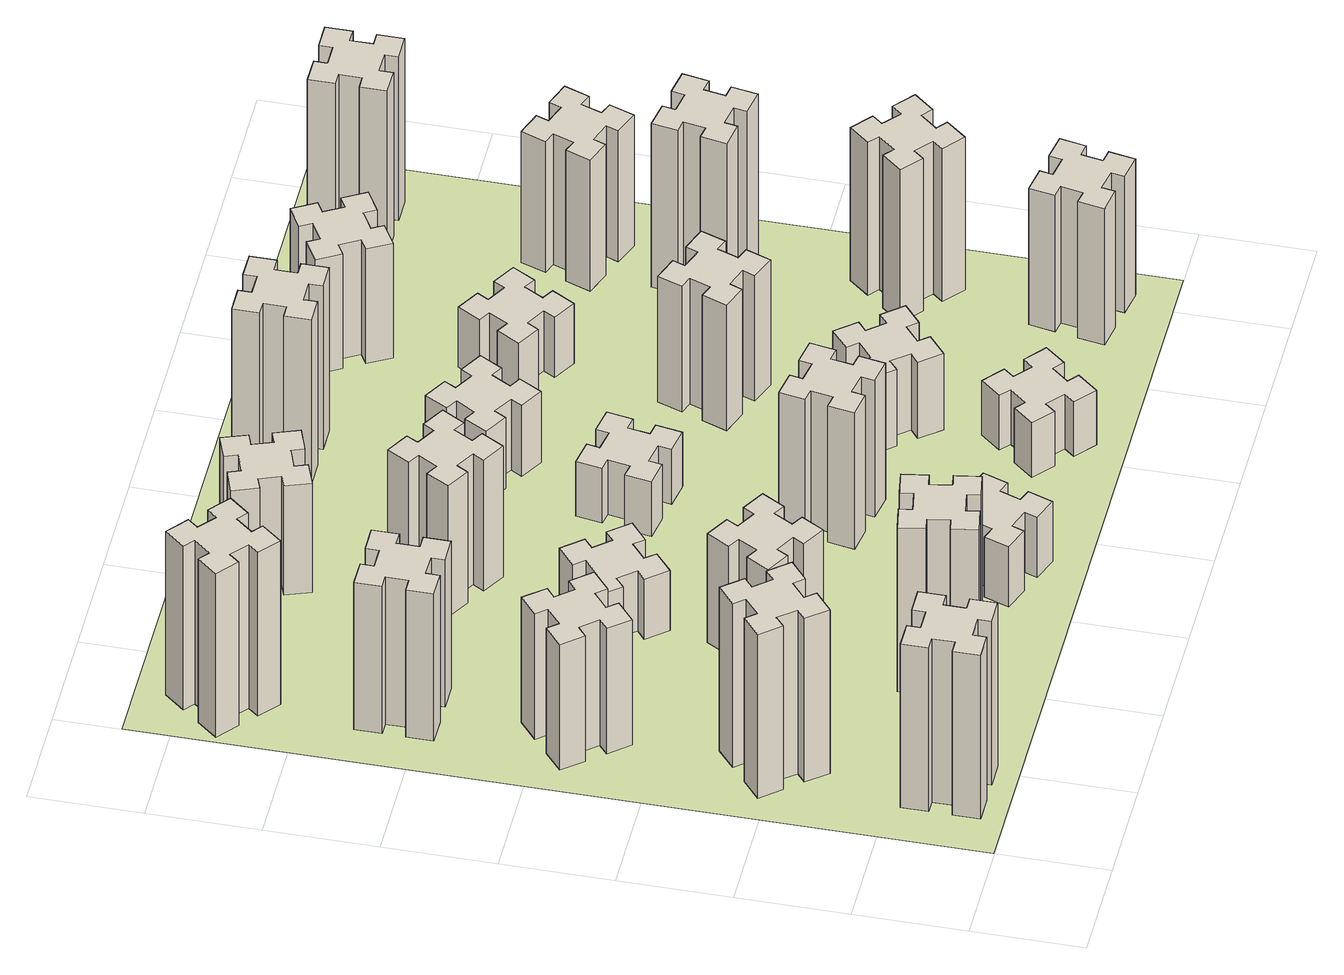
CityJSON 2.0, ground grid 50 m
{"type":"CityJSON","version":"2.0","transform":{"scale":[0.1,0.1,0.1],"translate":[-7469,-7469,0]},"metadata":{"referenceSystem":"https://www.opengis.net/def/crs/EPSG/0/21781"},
"CityObjects":{
"building1":{"type":"Building","attributes":{"class":"1000","function":"1000","usage":"1000","yearOfConstruction":2016,"roofType":"1000","measuredHeight":90,"storeysAboveGround":30,"storeysBelowGround":0},"geometry":[{"type":"Solid","lod":"1","boundaries":[[[[0,1,2,3,4,5,6,7,8,9,10,11,12,13,14,15,16,17,18,19]],[[17,16,20,21]],[[16,15,22,20]],[[15,14,23,22]],[[14,13,24,23]],[[13,12,25,24]],[[12,11,26,25]],[[11,10,27,26]],[[10,9,28,27]],[[9,8,29,28]],[[8,7,30,29]],[[7,6,31,30]],[[6,5,32,31]],[[5,4,33,32]],[[4,3,34,33]],[[3,2,35,34]],[[2,1,36,35]],[[1,0,37,36]],[[0,19,38,37]],[[19,18,39,38]],[[18,17,21,39]],[[24,25,26,27,28,29,30,31,32,33,34,35,36,37,38,39,21,20,22,23]]]]}]},
"building2":{"type":"Building","attributes":{"class":"1000","function":"1000","usage":"1000","yearOfConstruction":2016,"roofType":"1000","measuredHeight":90,"storeysAboveGround":30,"storeysBelowGround":0},"geometry":[{"type":"Solid","lod":"1","boundaries":[[[[40,41,42,43,44,45,46,47,48,49,50,51,52,53,54,55,56,57,58,59]],[[57,56,60,61]],[[56,55,62,60]],[[55,54,63,62]],[[54,53,64,63]],[[53,52,65,64]],[[52,51,66,65]],[[51,50,67,66]],[[50,49,68,67]],[[49,48,69,68]],[[48,47,70,69]],[[47,46,71,70]],[[46,45,72,71]],[[45,44,73,72]],[[44,43,74,73]],[[43,42,75,74]],[[42,41,76,75]],[[41,40,77,76]],[[40,59,78,77]],[[59,58,79,78]],[[58,57,61,79]],[[64,65,66,67,68,69,70,71,72,73,74,75,76,77,78,79,61,60,62,63]]]]}]},
"building3":{"type":"Building","attributes":{"class":"1000","function":"1000","usage":"1000","yearOfConstruction":2016,"roofType":"1000","measuredHeight":69,"storeysAboveGround":30,"storeysBelowGround":0},"geometry":[{"type":"Solid","lod":"1","boundaries":[[[[80,81,82,83,84,85,86,87,88,89,90,91,92,93,94,95,96,97,98,99]],[[97,96,100,101]],[[96,95,102,100]],[[95,94,103,102]],[[94,93,104,103]],[[93,92,105,104]],[[92,91,106,105]],[[91,90,107,106]],[[90,89,108,107]],[[89,88,109,108]],[[88,87,110,109]],[[87,86,111,110]],[[86,85,112,111]],[[85,84,113,112]],[[84,83,114,113]],[[83,82,115,114]],[[82,81,116,115]],[[81,80,117,116]],[[80,99,118,117]],[[99,98,119,118]],[[98,97,101,119]],[[104,105,106,107,108,109,110,111,112,113,114,115,116,117,118,119,101,100,102,103]]]]}]},
"building4":{"type":"Building","attributes":{"class":"1000","function":"1000","usage":"1000","yearOfConstruction":2016,"roofType":"1000","measuredHeight":81,"storeysAboveGround":30,"storeysBelowGround":0},"geometry":[{"type":"Solid","lod":"1","boundaries":[[[[120,121,122,123,124,125,126,127,128,129,130,131,132,133,134,135,136,137,138,139]],[[137,136,140,141]],[[136,135,142,140]],[[135,134,143,142]],[[134,133,144,143]],[[133,132,145,144]],[[132,131,146,145]],[[131,130,147,146]],[[130,129,148,147]],[[129,128,149,148]],[[128,127,150,149]],[[127,126,151,150]],[[126,125,152,151]],[[125,124,153,152]],[[124,123,154,153]],[[123,122,155,154]],[[122,121,156,155]],[[121,120,157,156]],[[120,139,158,157]],[[139,138,159,158]],[[138,137,141,159]],[[144,145,146,147,148,149,150,151,152,153,154,155,156,157,158,159,141,140,142,143]]]]}]},
"building5":{"type":"Building","attributes":{"class":"1000","function":"1000","usage":"1000","yearOfConstruction":2016,"roofType":"1000","measuredHeight":90,"storeysAboveGround":30,"storeysBelowGround":0},"geometry":[{"type":"Solid","lod":"1","boundaries":[[[[160,161,162,163,164,165,166,167,168,169,170,171,172,173,174,175,176,177,178,179]],[[177,176,180,181]],[[176,175,182,180]],[[175,174,183,182]],[[174,173,184,183]],[[173,172,185,184]],[[172,171,186,185]],[[171,170,187,186]],[[170,169,188,187]],[[169,168,189,188]],[[168,167,190,189]],[[167,166,191,190]],[[166,165,192,191]],[[165,164,193,192]],[[164,163,194,193]],[[163,162,195,194]],[[162,161,196,195]],[[161,160,197,196]],[[160,179,198,197]],[[179,178,199,198]],[[178,177,181,199]],[[184,185,186,187,188,189,190,191,192,193,194,195,196,197,198,199,181,180,182,183]]]]}]},
"building6":{"type":"Building","attributes":{"class":"1000","function":"1000","usage":"1000","yearOfConstruction":2016,"roofType":"1000","measuredHeight":90,"storeysAboveGround":30,"storeysBelowGround":0},"geometry":[{"type":"Solid","lod":"1","boundaries":[[[[200,201,202,203,204,205,206,207,208,209,210,211,212,213,214,215,216,217,218,219]],[[217,216,220,221]],[[216,215,222,220]],[[215,214,223,222]],[[214,213,224,223]],[[213,212,225,224]],[[212,211,226,225]],[[211,210,227,226]],[[210,209,228,227]],[[209,208,229,228]],[[208,207,230,229]],[[207,206,231,230]],[[206,205,232,231]],[[205,204,233,232]],[[204,203,234,233]],[[203,202,235,234]],[[202,201,236,235]],[[201,200,237,236]],[[200,219,238,237]],[[219,218,239,238]],[[218,217,221,239]],[[224,225,226,227,228,229,230,231,232,233,234,235,236,237,238,239,221,220,222,223]]]]}]},
"building7":{"type":"Building","attributes":{"class":"1000","function":"1000","usage":"1000","yearOfConstruction":2016,"roofType":"1000","measuredHeight":60,"storeysAboveGround":30,"storeysBelowGround":0},"geometry":[{"type":"Solid","lod":"1","boundaries":[[[[240,241,242,243,244,245,246,247,248,249,250,251,252,253,254,255,256,257,258,259]],[[257,256,260,261]],[[256,255,262,260]],[[255,254,263,262]],[[254,253,264,263]],[[253,252,265,264]],[[252,251,266,265]],[[251,250,267,266]],[[250,249,268,267]],[[249,248,269,268]],[[248,247,270,269]],[[247,246,271,270]],[[246,245,272,271]],[[245,244,273,272]],[[244,243,274,273]],[[243,242,275,274]],[[242,241,276,275]],[[241,240,277,276]],[[240,259,278,277]],[[259,258,279,278]],[[258,257,261,279]],[[264,265,266,267,268,269,270,271,272,273,274,275,276,277,278,279,261,260,262,263]]]]}]},
"building8":{"type":"Building","attributes":{"class":"1000","function":"1000","usage":"1000","yearOfConstruction":2016,"roofType":"1000","measuredHeight":33,"storeysAboveGround":30,"storeysBelowGround":0},"geometry":[{"type":"Solid","lod":"1","boundaries":[[[[280,281,282,283,284,285,286,287,288,289,290,291,292,293,294,295,296,297,298,299]],[[297,296,300,301]],[[296,295,302,300]],[[295,294,303,302]],[[294,293,304,303]],[[293,292,305,304]],[[292,291,306,305]],[[291,290,307,306]],[[290,289,308,307]],[[289,288,309,308]],[[288,287,310,309]],[[287,286,311,310]],[[286,285,312,311]],[[285,284,313,312]],[[284,283,314,313]],[[283,282,315,314]],[[282,281,316,315]],[[281,280,317,316]],[[280,299,318,317]],[[299,298,319,318]],[[298,297,301,319]],[[304,305,306,307,308,309,310,311,312,313,314,315,316,317,318,319,301,300,302,303]]]]}]},
"building9":{"type":"Building","attributes":{"class":"1000","function":"1000","usage":"1000","yearOfConstruction":2016,"roofType":"1000","measuredHeight":33,"storeysAboveGround":30,"storeysBelowGround":0},"geometry":[{"type":"Solid","lod":"1","boundaries":[[[[320,321,322,323,324,325,326,327,328,329,330,331,332,333,334,335,336,337,338,339]],[[337,336,340,341]],[[336,335,342,340]],[[335,334,343,342]],[[334,333,344,343]],[[333,332,345,344]],[[332,331,346,345]],[[331,330,347,346]],[[330,329,348,347]],[[329,328,349,348]],[[328,327,350,349]],[[327,326,351,350]],[[326,325,352,351]],[[325,324,353,352]],[[324,323,354,353]],[[323,322,355,354]],[[322,321,356,355]],[[321,320,357,356]],[[320,339,358,357]],[[339,338,359,358]],[[338,337,341,359]],[[344,345,346,347,348,349,350,351,352,353,354,355,356,357,358,359,341,340,342,343]]]]}]},
"building10":{"type":"Building","attributes":{"class":"1000","function":"1000","usage":"1000","yearOfConstruction":2016,"roofType":"1000","measuredHeight":72,"storeysAboveGround":30,"storeysBelowGround":0},"geometry":[{"type":"Solid","lod":"1","boundaries":[[[[360,361,362,363,364,365,366,367,368,369,370,371,372,373,374,375,376,377,378,379]],[[377,376,380,381]],[[376,375,382,380]],[[375,374,383,382]],[[374,373,384,383]],[[373,372,385,384]],[[372,371,386,385]],[[371,370,387,386]],[[370,369,388,387]],[[369,368,389,388]],[[368,367,390,389]],[[367,366,391,390]],[[366,365,392,391]],[[365,364,393,392]],[[364,363,394,393]],[[363,362,395,394]],[[362,361,396,395]],[[361,360,397,396]],[[360,379,398,397]],[[379,378,399,398]],[[378,377,381,399]],[[384,385,386,387,388,389,390,391,392,393,394,395,396,397,398,399,381,380,382,383]]]]}]},
"building11":{"type":"Building","attributes":{"class":"1000","function":"1000","usage":"1000","yearOfConstruction":2016,"roofType":"1000","measuredHeight":60,"storeysAboveGround":30,"storeysBelowGround":0},"geometry":[{"type":"Solid","lod":"1","boundaries":[[[[400,401,402,403,404,405,406,407,408,409,410,411,412,413,414,415,416,417,418,419]],[[417,416,420,421]],[[416,415,422,420]],[[415,414,423,422]],[[414,413,424,423]],[[413,412,425,424]],[[412,411,426,425]],[[411,410,427,426]],[[410,409,428,427]],[[409,408,429,428]],[[408,407,430,429]],[[407,406,431,430]],[[406,405,432,431]],[[405,404,433,432]],[[404,403,434,433]],[[403,402,435,434]],[[402,401,436,435]],[[401,400,437,436]],[[400,419,438,437]],[[419,418,439,438]],[[418,417,421,439]],[[424,425,426,427,428,429,430,431,432,433,434,435,436,437,438,439,421,420,422,423]]]]}]},
"building12":{"type":"Building","attributes":{"class":"1000","function":"1000","usage":"1000","yearOfConstruction":2016,"roofType":"1000","measuredHeight":75,"storeysAboveGround":30,"storeysBelowGround":0},"geometry":[{"type":"Solid","lod":"1","boundaries":[[[[440,441,442,443,444,445,446,447,448,449,450,451,452,453,454,455,456,457,458,459]],[[457,456,460,461]],[[456,455,462,460]],[[455,454,463,462]],[[454,453,464,463]],[[453,452,465,464]],[[452,451,466,465]],[[451,450,467,466]],[[450,449,468,467]],[[449,448,469,468]],[[448,447,470,469]],[[447,446,471,470]],[[446,445,472,471]],[[445,444,473,472]],[[444,443,474,473]],[[443,442,475,474]],[[442,441,476,475]],[[441,440,477,476]],[[440,459,478,477]],[[459,458,479,478]],[[458,457,461,479]],[[464,465,466,467,468,469,470,471,472,473,474,475,476,477,478,479,461,460,462,463]]]]}]},
"building13":{"type":"Building","attributes":{"class":"1000","function":"1000","usage":"1000","yearOfConstruction":2016,"roofType":"1000","measuredHeight":30,"storeysAboveGround":30,"storeysBelowGround":0},"geometry":[{"type":"Solid","lod":"1","boundaries":[[[[480,481,482,483,484,485,486,487,488,489,490,491,492,493,494,495,496,497,498,499]],[[497,496,500,501]],[[496,495,502,500]],[[495,494,503,502]],[[494,493,504,503]],[[493,492,505,504]],[[492,491,506,505]],[[491,490,507,506]],[[490,489,508,507]],[[489,488,509,508]],[[488,487,510,509]],[[487,486,511,510]],[[486,485,512,511]],[[485,484,513,512]],[[484,483,514,513]],[[483,482,515,514]],[[482,481,516,515]],[[481,480,517,516]],[[480,499,518,517]],[[499,498,519,518]],[[498,497,501,519]],[[504,505,506,507,508,509,510,511,512,513,514,515,516,517,518,519,501,500,502,503]]]]}]},
"building14":{"type":"Building","attributes":{"class":"1000","function":"1000","usage":"1000","yearOfConstruction":2016,"roofType":"1000","measuredHeight":30,"storeysAboveGround":30,"storeysBelowGround":0},"geometry":[{"type":"Solid","lod":"1","boundaries":[[[[520,521,522,523,524,525,526,527,528,529,530,531,532,533,534,535,536,537,538,539]],[[537,536,540,541]],[[536,535,542,540]],[[535,534,543,542]],[[534,533,544,543]],[[533,532,545,544]],[[532,531,546,545]],[[531,530,547,546]],[[530,529,548,547]],[[529,528,549,548]],[[528,527,550,549]],[[527,526,551,550]],[[526,525,552,551]],[[525,524,553,552]],[[524,523,554,553]],[[523,522,555,554]],[[522,521,556,555]],[[521,520,557,556]],[[520,539,558,557]],[[539,538,559,558]],[[538,537,541,559]],[[544,545,546,547,548,549,550,551,552,553,554,555,556,557,558,559,541,540,542,543]]]]}]},
"building15":{"type":"Building","attributes":{"class":"1000","function":"1000","usage":"1000","yearOfConstruction":2016,"roofType":"1000","measuredHeight":39,"storeysAboveGround":30,"storeysBelowGround":0},"geometry":[{"type":"Solid","lod":"1","boundaries":[[[[560,561,562,563,564,565,566,567,568,569,570,571,572,573,574,575,576,577,578,579]],[[577,576,580,581]],[[576,575,582,580]],[[575,574,583,582]],[[574,573,584,583]],[[573,572,585,584]],[[572,571,586,585]],[[571,570,587,586]],[[570,569,588,587]],[[569,568,589,588]],[[568,567,590,589]],[[567,566,591,590]],[[566,565,592,591]],[[565,564,593,592]],[[564,563,594,593]],[[563,562,595,594]],[[562,561,596,595]],[[561,560,597,596]],[[560,579,598,597]],[[579,578,599,598]],[[578,577,581,599]],[[584,585,586,587,588,589,590,591,592,593,594,595,596,597,598,599,581,580,582,583]]]]}]},
"building16":{"type":"Building","attributes":{"class":"1000","function":"1000","usage":"1000","yearOfConstruction":2016,"roofType":"1000","measuredHeight":90,"storeysAboveGround":30,"storeysBelowGround":0},"geometry":[{"type":"Solid","lod":"1","boundaries":[[[[600,601,602,603,604,605,606,607,608,609,610,611,612,613,614,615,616,617,618,619]],[[617,616,620,621]],[[616,615,622,620]],[[615,614,623,622]],[[614,613,624,623]],[[613,612,625,624]],[[612,611,626,625]],[[611,610,627,626]],[[610,609,628,627]],[[609,608,629,628]],[[608,607,630,629]],[[607,606,631,630]],[[606,605,632,631]],[[605,604,633,632]],[[604,603,634,633]],[[603,602,635,634]],[[602,601,636,635]],[[601,600,637,636]],[[600,619,638,637]],[[619,618,639,638]],[[618,617,621,639]],[[624,625,626,627,628,629,630,631,632,633,634,635,636,637,638,639,621,620,622,623]]]]}]},
"building17":{"type":"Building","attributes":{"class":"1000","function":"1000","usage":"1000","yearOfConstruction":2016,"roofType":"1000","measuredHeight":42,"storeysAboveGround":30,"storeysBelowGround":0},"geometry":[{"type":"Solid","lod":"1","boundaries":[[[[640,641,642,643,644,645,646,647,648,649,650,651,652,653,654,655,656,657,658,659]],[[657,656,660,661]],[[656,655,662,660]],[[655,654,663,662]],[[654,653,664,663]],[[653,652,665,664]],[[652,651,666,665]],[[651,650,667,666]],[[650,649,668,667]],[[649,648,669,668]],[[648,647,670,669]],[[647,646,671,670]],[[646,645,672,671]],[[645,644,673,672]],[[644,643,674,673]],[[643,642,675,674]],[[642,641,676,675]],[[641,640,677,676]],[[640,659,678,677]],[[659,658,679,678]],[[658,657,661,679]],[[664,665,666,667,668,669,670,671,672,673,674,675,676,677,678,679,661,660,662,663]]]]}]},
"building18":{"type":"Building","attributes":{"class":"1000","function":"1000","usage":"1000","yearOfConstruction":2016,"roofType":"1000","measuredHeight":69,"storeysAboveGround":30,"storeysBelowGround":0},"geometry":[{"type":"Solid","lod":"1","boundaries":[[[[680,681,682,683,684,685,686,687,688,689,690,691,692,693,694,695,696,697,698,699]],[[697,696,700,701]],[[696,695,702,700]],[[695,694,703,702]],[[694,693,704,703]],[[693,692,705,704]],[[692,691,706,705]],[[691,690,707,706]],[[690,689,708,707]],[[689,688,709,708]],[[688,687,710,709]],[[687,686,711,710]],[[686,685,712,711]],[[685,684,713,712]],[[684,683,714,713]],[[683,682,715,714]],[[682,681,716,715]],[[681,680,717,716]],[[680,699,718,717]],[[699,698,719,718]],[[698,697,701,719]],[[704,705,706,707,708,709,710,711,712,713,714,715,716,717,718,719,701,700,702,703]]]]}]},
"building19":{"type":"Building","attributes":{"class":"1000","function":"1000","usage":"1000","yearOfConstruction":2016,"roofType":"1000","measuredHeight":33,"storeysAboveGround":30,"storeysBelowGround":0},"geometry":[{"type":"Solid","lod":"1","boundaries":[[[[720,721,722,723,724,725,726,727,728,729,730,731,732,733,734,735,736,737,738,739]],[[737,736,740,741]],[[736,735,742,740]],[[735,734,743,742]],[[734,733,744,743]],[[733,732,745,744]],[[732,731,746,745]],[[731,730,747,746]],[[730,729,748,747]],[[729,728,749,748]],[[728,727,750,749]],[[727,726,751,750]],[[726,725,752,751]],[[725,724,753,752]],[[724,723,754,753]],[[723,722,755,754]],[[722,721,756,755]],[[721,720,757,756]],[[720,739,758,757]],[[739,738,759,758]],[[738,737,741,759]],[[744,745,746,747,748,749,750,751,752,753,754,755,756,757,758,759,741,740,742,743]]]]}]},
"building20":{"type":"Building","attributes":{"class":"1000","function":"1000","usage":"1000","yearOfConstruction":2016,"roofType":"1000","measuredHeight":75,"storeysAboveGround":30,"storeysBelowGround":0},"geometry":[{"type":"Solid","lod":"1","boundaries":[[[[760,761,762,763,764,765,766,767,768,769,770,771,772,773,774,775,776,777,778,779]],[[777,776,780,781]],[[776,775,782,780]],[[775,774,783,782]],[[774,773,784,783]],[[773,772,785,784]],[[772,771,786,785]],[[771,770,787,786]],[[770,769,788,787]],[[769,768,789,788]],[[768,767,790,789]],[[767,766,791,790]],[[766,765,792,791]],[[765,764,793,792]],[[764,763,794,793]],[[763,762,795,794]],[[762,761,796,795]],[[761,760,797,796]],[[760,779,798,797]],[[779,778,799,798]],[[778,777,781,799]],[[784,785,786,787,788,789,790,791,792,793,794,795,796,797,798,799,781,780,782,783]]]]}]},
"building21":{"type":"Building","attributes":{"class":"1000","function":"1000","usage":"1000","yearOfConstruction":2016,"roofType":"1000","measuredHeight":63,"storeysAboveGround":30,"storeysBelowGround":0},"geometry":[{"type":"Solid","lod":"1","boundaries":[[[[800,801,802,803,804,805,806,807,808,809,810,811,812,813,814,815,816,817,818,819]],[[817,816,820,821]],[[816,815,822,820]],[[815,814,823,822]],[[814,813,824,823]],[[813,812,825,824]],[[812,811,826,825]],[[811,810,827,826]],[[810,809,828,827]],[[809,808,829,828]],[[808,807,830,829]],[[807,806,831,830]],[[806,805,832,831]],[[805,804,833,832]],[[804,803,834,833]],[[803,802,835,834]],[[802,801,836,835]],[[801,800,837,836]],[[800,819,838,837]],[[819,818,839,838]],[[818,817,821,839]],[[824,825,826,827,828,829,830,831,832,833,834,835,836,837,838,839,821,820,822,823]]]]}]},
"building22":{"type":"Building","attributes":{"class":"1000","function":"1000","usage":"1000","yearOfConstruction":2016,"roofType":"1000","measuredHeight":84,"storeysAboveGround":30,"storeysBelowGround":0},"geometry":[{"type":"Solid","lod":"1","boundaries":[[[[840,841,842,843,844,845,846,847,848,849,850,851,852,853,854,855,856,857,858,859]],[[857,856,860,861]],[[856,855,862,860]],[[855,854,863,862]],[[854,853,864,863]],[[853,852,865,864]],[[852,851,866,865]],[[851,850,867,866]],[[850,849,868,867]],[[849,848,869,868]],[[848,847,870,869]],[[847,846,871,870]],[[846,845,872,871]],[[845,844,873,872]],[[844,843,874,873]],[[843,842,875,874]],[[842,841,876,875]],[[841,840,877,876]],[[840,859,878,877]],[[859,858,879,878]],[[858,857,861,879]],[[864,865,866,867,868,869,870,871,872,873,874,875,876,877,878,879,861,860,862,863]]]]}]},
"building23":{"type":"Building","attributes":{"class":"1000","function":"1000","usage":"1000","yearOfConstruction":2016,"roofType":"1000","measuredHeight":90,"storeysAboveGround":30,"storeysBelowGround":0},"geometry":[{"type":"Solid","lod":"1","boundaries":[[[[880,881,882,883,884,885,886,887,888,889,890,891,892,893,894,895,896,897,898,899]],[[897,896,900,901]],[[896,895,902,900]],[[895,894,903,902]],[[894,893,904,903]],[[893,892,905,904]],[[892,891,906,905]],[[891,890,907,906]],[[890,889,908,907]],[[889,888,909,908]],[[888,887,910,909]],[[887,886,911,910]],[[886,885,912,911]],[[885,884,913,912]],[[884,883,914,913]],[[883,882,915,914]],[[882,881,916,915]],[[881,880,917,916]],[[880,899,918,917]],[[899,898,919,918]],[[898,897,901,919]],[[904,905,906,907,908,909,910,911,912,913,914,915,916,917,918,919,901,900,902,903]]]]}]},
"building24":{"type":"Building","attributes":{"class":"1000","function":"1000","usage":"1000","yearOfConstruction":2016,"roofType":"1000","measuredHeight":72,"storeysAboveGround":30,"storeysBelowGround":0},"geometry":[{"type":"Solid","lod":"1","boundaries":[[[[920,921,922,923,924,925,926,927,928,929,930,931,932,933,934,935,936,937,938,939]],[[937,936,940,941]],[[936,935,942,940]],[[935,934,943,942]],[[934,933,944,943]],[[933,932,945,944]],[[932,931,946,945]],[[931,930,947,946]],[[930,929,948,947]],[[929,928,949,948]],[[928,927,950,949]],[[927,926,951,950]],[[926,925,952,951]],[[925,924,953,952]],[[924,923,954,953]],[[923,922,955,954]],[[922,921,956,955]],[[921,920,957,956]],[[920,939,958,957]],[[939,938,959,958]],[[938,937,941,959]],[[944,945,946,947,948,949,950,951,952,953,954,955,956,957,958,959,941,940,942,943]]]]}]},
"building25":{"type":"Building","attributes":{"class":"1000","function":"1000","usage":"1000","yearOfConstruction":2016,"roofType":"1000","measuredHeight":90,"storeysAboveGround":30,"storeysBelowGround":0},"geometry":[{"type":"Solid","lod":"1","boundaries":[[[[960,961,962,963,964,965,966,967,968,969,970,971,972,973,974,975,976,977,978,979]],[[977,976,980,981]],[[976,975,982,980]],[[975,974,983,982]],[[974,973,984,983]],[[973,972,985,984]],[[972,971,986,985]],[[971,970,987,986]],[[970,969,988,987]],[[969,968,989,988]],[[968,967,990,989]],[[967,966,991,990]],[[966,965,992,991]],[[965,964,993,992]],[[964,963,994,993]],[[963,962,995,994]],[[962,961,996,995]],[[961,960,997,996]],[[960,979,998,997]],[[979,978,999,998]],[[978,977,981,999]],[[984,985,986,987,988,989,990,991,992,993,994,995,996,997,998,999,981,980,982,983]]]]}]},
"landuse1":{"type":"LandUse","attributes":{"name":"plot1","function":"1010"},"geometry":[{"type":"MultiSurface","lod":"1","boundaries":[[[1000,1001,1002,1003]]]}]}
},
"vertices":[
[265,325,0],[265,225,0],[205,225,0],[205,105,0],[325,105,0],[325,165,0],[425,165,0],[425,105,0],[545,105,0],[545,225,0],[485,225,0],[485,325,0],[545,325,0],[545,445,0],[425,445,0],[425,385,0],[325,385,0],[325,445,0],[205,445,0],[205,325,0],[325,385,900],[325,445,900],[425,385,900],[425,445,900],[545,445,900],[545,325,900],[485,325,900],[485,225,900],[545,225,900],[545,105,900],[425,105,900],[425,165,900],[325,165,900],[325,105,900],[205,105,900],[205,225,900],[265,225,900],[265,325,900],[205,325,900],[205,445,900],
[492,1048,0],[427,1124,0],[473,1163,0],[396,1255,0],[304,1178,0],[343,1132,0],[266,1067,0],[228,1113,0],[136,1036,0],[213,944,0],[259,983,0],[323,906,0],[277,868,0],[354,776,0],[446,853,0],[408,899,0],[484,963,0],[523,917,0],[615,994,0],[538,1086,0],[484,963,900],[523,917,900],[408,899,900],[446,853,900],[354,776,900],[277,868,900],[323,906,900],[259,983,900],[213,944,900],[136,1036,900],[228,1113,900],[266,1067,900],[343,1132,900],[304,1178,900],[396,1255,900],[473,1163,900],[427,1124,900],[492,1048,900],[538,1086,900],[615,994,900],
[492,1888,0],[427,1964,0],[473,2003,0],[396,2095,0],[304,2018,0],[343,1972,0],[266,1907,0],[228,1953,0],[136,1876,0],[213,1784,0],[259,1823,0],[323,1746,0],[277,1708,0],[354,1616,0],[446,1693,0],[408,1739,0],[484,1803,0],[523,1757,0],[615,1834,0],[538,1926,0],[484,1803,690],[523,1757,690],[408,1739,690],[446,1693,690],[354,1616,690],[277,1708,690],[323,1746,690],[259,1823,690],[213,1784,690],[136,1876,690],[228,1953,690],[266,1907,690],[343,1972,690],[304,2018,690],[396,2095,690],[473,2003,690],[427,1964,690],[492,1888,690],[538,1926,690],[615,1834,690],
[485,2545,0],[485,2645,0],[545,2645,0],[545,2765,0],[425,2765,0],[425,2705,0],[325,2705,0],[325,2765,0],[205,2765,0],[205,2645,0],[265,2645,0],[265,2545,0],[205,2545,0],[205,2425,0],[325,2425,0],[325,2485,0],[425,2485,0],[425,2425,0],[545,2425,0],[545,2545,0],[425,2485,810],[425,2425,810],[325,2485,810],[325,2425,810],[205,2425,810],[205,2545,810],[265,2545,810],[265,2645,810],[205,2645,810],[205,2765,810],[325,2765,810],[325,2705,810],[425,2705,810],[425,2765,810],[545,2765,810],[545,2645,810],[485,2645,810],[485,2545,810],[545,2545,810],[545,2425,810],
[1085,358,0],[1184,376,0],[1194,317,0],[1312,337,0],[1291,456,0],[1232,445,0],[1215,544,0],[1274,554,0],[1253,672,0],[1135,651,0],[1145,592,0],[1047,575,0],[1037,634,0],[918,613,0],[939,495,0],[998,505,0],[1016,407,0],[957,397,0],[977,278,0],[1096,299,0],[1016,407,900],[957,397,900],[998,505,900],[939,495,900],[918,613,900],[1037,634,900],[1047,575,900],[1145,592,900],[1135,651,900],[1253,672,900],[1274,554,900],[1215,544,900],[1232,445,900],[1291,456,900],[1312,337,900],[1194,317,900],[1184,376,900],[1085,358,900],[1096,299,900],[977,278,900],
[384,3387,0],[308,3452,0],[346,3498,0],[254,3575,0],[177,3483,0],[223,3444,0],[159,3368,0],[113,3406,0],[36,3314,0],[128,3237,0],[166,3283,0],[243,3219,0],[204,3173,0],[296,3096,0],[373,3188,0],[327,3226,0],[392,3303,0],[438,3264,0],[515,3356,0],[423,3433,0],[392,3303,900],[438,3264,900],[327,3226,900],[373,3188,900],[296,3096,900],[204,3173,900],[243,3219,900],[166,3283,900],[128,3237,900],[36,3314,900],[113,3406,900],[159,3368,900],[223,3444,900],[177,3483,900],[254,3575,900],[346,3498,900],[308,3452,900],[384,3387,900],[423,3433,900],[515,3356,900],
[1186,1117,0],[1236,1204,0],[1288,1174,0],[1348,1278,0],[1244,1338,0],[1214,1286,0],[1127,1336,0],[1157,1388,0],[1053,1448,0],[993,1344,0],[1045,1314,0],[995,1227,0],[943,1257,0],[883,1153,0],[987,1093,0],[1017,1145,0],[1104,1095,0],[1074,1043,0],[1178,983,0],[1238,1087,0],[1104,1095,600],[1074,1043,600],[1017,1145,600],[987,1093,600],[883,1153,600],[943,1257,600],[995,1227,600],[1045,1314,600],[993,1344,600],[1053,1448,600],[1157,1388,600],[1127,1336,600],[1214,1286,600],[1244,1338,600],[1348,1278,600],[1288,1174,600],[1236,1204,600],[1186,1117,600],[1238,1087,600],[1178,983,600],
[1083,1972,0],[1006,1907,0],[968,1953,0],[876,1876,0],[953,1784,0],[999,1823,0],[1063,1746,0],[1017,1708,0],[1094,1616,0],[1186,1693,0],[1148,1739,0],[1224,1803,0],[1263,1757,0],[1355,1834,0],[1278,1926,0],[1232,1888,0],[1167,1964,0],[1213,2003,0],[1136,2095,0],[1044,2018,0],[1167,1964,330],[1213,2003,330],[1232,1888,330],[1278,1926,330],[1355,1834,330],[1263,1757,330],[1224,1803,330],[1148,1739,330],[1186,1693,330],[1094,1616,330],[1017,1708,330],[1063,1746,330],[999,1823,330],[953,1784,330],[876,1876,330],[968,1953,330],[1006,1907,330],[1083,1972,330],[1044,2018,330],[1136,2095,330],
[1669,460,0],[1635,366,0],[1579,387,0],[1537,274,0],[1650,233,0],[1671,289,0],[1765,255,0],[1744,199,0],[1857,157,0],[1898,270,0],[1842,291,0],[1876,385,0],[1932,364,0],[1973,477,0],[1860,518,0],[1840,462,0],[1746,496,0],[1767,552,0],[1654,593,0],[1613,480,0],[1746,496,330],[1767,552,330],[1840,462,330],[1860,518,330],[1973,477,330],[1932,364,330],[1876,385,330],[1842,291,330],[1898,270,330],[1857,157,330],[1744,199,330],[1765,255,330],[1671,289,330],[1650,233,330],[1537,274,330],[1579,387,330],[1635,366,330],[1669,460,330],[1613,480,330],[1654,593,330],
[1314,2666,0],[1227,2716,0],[1257,2768,0],[1153,2828,0],[1093,2724,0],[1145,2694,0],[1095,2607,0],[1043,2637,0],[983,2533,0],[1087,2473,0],[1117,2525,0],[1204,2475,0],[1174,2423,0],[1278,2363,0],[1338,2467,0],[1286,2497,0],[1336,2584,0],[1388,2554,0],[1448,2658,0],[1344,2718,0],[1336,2584,720],[1388,2554,720],[1286,2497,720],[1338,2467,720],[1278,2363,720],[1174,2423,720],[1204,2475,720],[1117,2525,720],[1087,2473,720],[983,2533,720],[1043,2637,720],[1095,2607,720],[1145,2694,720],[1093,2724,720],[1153,2828,720],[1257,2768,720],[1227,2716,720],[1314,2666,720],[1344,2718,720],[1448,2658,720],
[1125,3456,0],[1031,3422,0],[1010,3478,0],[897,3437,0],[939,3324,0],[995,3345,0],[1029,3251,0],[973,3230,0],[1014,3117,0],[1127,3159,0],[1106,3215,0],[1200,3249,0],[1220,3193,0],[1333,3234,0],[1292,3347,0],[1236,3326,0],[1202,3420,0],[1258,3440,0],[1217,3553,0],[1104,3512,0],[1202,3420,600],[1258,3440,600],[1236,3326,600],[1292,3347,600],[1333,3234,600],[1220,3193,600],[1200,3249,600],[1106,3215,600],[1127,3159,600],[1014,3117,600],[973,3230,600],[1029,3251,600],[995,3345,600],[939,3324,600],[897,3437,600],[1010,3478,600],[1031,3422,600],[1125,3456,600],[1104,3512,600],[1217,3553,600],
[2055,1047,0],[2072,1145,0],[2131,1135,0],[2152,1253,0],[2034,1274,0],[2024,1215,0],[1925,1232,0],[1936,1291,0],[1817,1312,0],[1797,1194,0],[1856,1184,0],[1838,1085,0],[1779,1096,0],[1758,977,0],[1877,957,0],[1887,1016,0],[1985,998,0],[1975,939,0],[2093,918,0],[2114,1037,0],[1985,998,750],[1975,939,750],[1887,1016,750],[1877,957,750],[1758,977,750],[1779,1096,750],[1838,1085,750],[1856,1184,750],[1797,1194,750],[1817,1312,750],[1936,1291,750],[1925,1232,750],[2024,1215,750],[2034,1274,750],[2152,1253,750],[2131,1135,750],[2072,1145,750],[2055,1047,750],[2114,1037,750],[2093,918,750],
[1924,2055,0],[1825,2072,0],[1836,2131,0],[1717,2152,0],[1697,2034,0],[1756,2024,0],[1738,1925,0],[1679,1936,0],[1658,1817,0],[1777,1797,0],[1787,1856,0],[1885,1838,0],[1875,1779,0],[1993,1758,0],[2014,1877,0],[1955,1887,0],[1972,1985,0],[2031,1975,0],[2052,2093,0],[1934,2114,0],[1972,1985,300],[2031,1975,300],[1955,1887,300],[2014,1877,300],[1993,1758,300],[1875,1779,300],[1885,1838,300],[1787,1856,300],[1777,1797,300],[1658,1817,300],[1679,1936,300],[1738,1925,300],[1756,2024,300],[1697,2034,300],[1717,2152,300],[1836,2131,300],[1825,2072,300],[1924,2055,300],[1934,2114,300],[2052,2093,300],
[2486,323,0],[2563,259,0],[2524,213,0],[2616,136,0],[2693,228,0],[2647,266,0],[2712,343,0],[2758,304,0],[2835,396,0],[2743,473,0],[2704,427,0],[2628,492,0],[2666,538,0],[2574,615,0],[2497,523,0],[2543,484,0],[2479,408,0],[2433,446,0],[2356,354,0],[2448,277,0],[2479,408,300],[2433,446,300],[2543,484,300],[2497,523,300],[2574,615,300],[2666,538,300],[2628,492,300],[2704,427,300],[2743,473,300],[2835,396,300],[2758,304,300],[2712,343,300],[2647,266,300],[2693,228,300],[2616,136,300],[2524,213,300],[2563,259,300],[2486,323,300],[2448,277,300],[2356,354,300],
[2026,2497,0],[2076,2584,0],[2128,2554,0],[2188,2658,0],[2084,2718,0],[2054,2666,0],[1967,2716,0],[1997,2768,0],[1893,2828,0],[1833,2724,0],[1885,2694,0],[1835,2607,0],[1783,2637,0],[1723,2533,0],[1827,2473,0],[1857,2525,0],[1944,2475,0],[1914,2423,0],[2018,2363,0],[2078,2467,0],[1944,2475,390],[1914,2423,390],[1857,2525,390],[1827,2473,390],[1723,2533,390],[1783,2637,390],[1835,2607,390],[1885,2694,390],[1833,2724,390],[1893,2828,390],[1997,2768,390],[1967,2716,390],[2054,2666,390],[2084,2718,390],[2188,2658,390],[2128,2554,390],[2076,2584,390],[2026,2497,390],[2078,2467,390],[2018,2363,390],
[1965,3385,0],[1965,3485,0],[2025,3485,0],[2025,3605,0],[1905,3605,0],[1905,3545,0],[1805,3545,0],[1805,3605,0],[1685,3605,0],[1685,3485,0],[1745,3485,0],[1745,3385,0],[1685,3385,0],[1685,3265,0],[1805,3265,0],[1805,3325,0],[1905,3325,0],[1905,3265,0],[2025,3265,0],[2025,3385,0],[1905,3325,900],[1905,3265,900],[1805,3325,900],[1805,3265,900],[1685,3265,900],[1685,3385,900],[1745,3385,900],[1745,3485,900],[1685,3485,900],[1685,3605,900],[1805,3605,900],[1805,3545,900],[1905,3545,900],[1905,3605,900],[2025,3605,900],[2025,3485,900],[1965,3485,900],[1965,3385,900],[2025,3385,900],[2025,3265,900],
[2563,1132,0],[2486,1067,0],[2448,1113,0],[2356,1036,0],[2433,944,0],[2479,983,0],[2543,906,0],[2497,868,0],[2574,776,0],[2666,853,0],[2628,899,0],[2704,963,0],[2743,917,0],[2835,994,0],[2758,1086,0],[2712,1048,0],[2647,1124,0],[2693,1163,0],[2616,1255,0],[2524,1178,0],[2647,1124,420],[2693,1163,420],[2712,1048,420],[2758,1086,420],[2835,994,420],[2743,917,420],[2704,963,420],[2628,899,420],[2666,853,420],[2574,776,420],[2497,868,420],[2543,906,420],[2479,983,420],[2433,944,420],[2356,1036,420],[2448,1113,420],[2486,1067,420],[2563,1132,420],[2524,1178,420],[2616,1255,420],
[2682,1671,0],[2716,1765,0],[2772,1744,0],[2813,1857,0],[2700,1898,0],[2680,1842,0],[2586,1876,0],[2607,1932,0],[2494,1973,0],[2453,1860,0],[2509,1840,0],[2475,1746,0],[2419,1767,0],[2377,1654,0],[2490,1613,0],[2511,1669,0],[2605,1635,0],[2584,1579,0],[2697,1537,0],[2738,1650,0],[2605,1635,690],[2584,1579,690],[2511,1669,690],[2490,1613,690],[2377,1654,690],[2419,1767,690],[2475,1746,690],[2509,1840,690],[2453,1860,690],[2494,1973,690],[2607,1932,690],[2586,1876,690],[2680,1842,690],[2700,1898,690],[2813,1857,690],[2772,1744,690],[2716,1765,690],[2682,1671,690],[2738,1650,690],[2697,1537,690],
[2525,2694,0],[2475,2607,0],[2423,2637,0],[2363,2533,0],[2467,2473,0],[2497,2525,0],[2584,2475,0],[2554,2423,0],[2658,2363,0],[2718,2467,0],[2666,2497,0],[2716,2584,0],[2768,2554,0],[2828,2658,0],[2724,2718,0],[2694,2666,0],[2607,2716,0],[2637,2768,0],[2533,2828,0],[2473,2724,0],[2607,2716,330],[2637,2768,330],[2694,2666,330],[2724,2718,330],[2828,2658,330],[2768,2554,330],[2716,2584,330],[2666,2497,330],[2718,2467,330],[2658,2363,330],[2554,2423,330],[2584,2475,330],[2497,2525,330],[2467,2473,330],[2363,2533,330],[2423,2637,330],[2475,2607,330],[2525,2694,330],[2473,2724,330],[2533,2828,330],
[3504,475,0],[3405,492,0],[3416,551,0],[3297,572,0],[3277,454,0],[3336,444,0],[3318,345,0],[3259,356,0],[3238,237,0],[3357,217,0],[3367,276,0],[3465,258,0],[3455,199,0],[3573,178,0],[3594,297,0],[3535,307,0],[3552,405,0],[3611,395,0],[3632,513,0],[3514,534,0],[3552,405,750],[3611,395,750],[3535,307,750],[3594,297,750],[3573,178,750],[3455,199,750],[3465,258,750],[3367,276,750],[3357,217,750],[3238,237,750],[3259,356,750],[3318,345,750],[3336,444,750],[3277,454,750],[3297,572,750],[3416,551,750],[3405,492,750],[3504,475,750],[3514,534,750],[3632,513,750],
[2716,3347,0],[2666,3434,0],[2718,3464,0],[2658,3568,0],[2554,3508,0],[2584,3456,0],[2497,3406,0],[2467,3458,0],[2363,3398,0],[2423,3294,0],[2475,3324,0],[2525,3237,0],[2473,3207,0],[2533,3103,0],[2637,3163,0],[2607,3215,0],[2694,3265,0],[2724,3213,0],[2828,3273,0],[2768,3377,0],[2694,3265,630],[2724,3213,630],[2607,3215,630],[2637,3163,630],[2533,3103,630],[2473,3207,630],[2525,3237,630],[2475,3324,630],[2423,3294,630],[2363,3398,630],[2467,3458,630],[2497,3406,630],[2584,3456,630],[2554,3508,630],[2658,3568,630],[2718,3464,630],[2666,3434,630],[2716,3347,630],[2768,3377,630],[2828,3273,630],
[3487,1006,0],[3552,1083,0],[3598,1044,0],[3675,1136,0],[3583,1213,0],[3544,1167,0],[3468,1232,0],[3506,1278,0],[3414,1355,0],[3337,1263,0],[3383,1224,0],[3319,1148,0],[3273,1186,0],[3196,1094,0],[3288,1017,0],[3326,1063,0],[3403,999,0],[3364,953,0],[3456,876,0],[3533,968,0],[3403,999,840],[3364,953,840],[3326,1063,840],[3288,1017,840],[3196,1094,840],[3273,1186,840],[3319,1148,840],[3383,1224,840],[3337,1263,840],[3414,1355,840],[3506,1278,840],[3468,1232,840],[3544,1167,840],[3583,1213,840],[3675,1136,840],[3598,1044,840],[3552,1083,840],[3487,1006,840],[3533,968,840],[3456,876,840],
[3267,1856,0],[3365,1838,0],[3355,1779,0],[3473,1758,0],[3494,1877,0],[3435,1887,0],[3452,1985,0],[3511,1975,0],[3532,2093,0],[3414,2114,0],[3404,2055,0],[3305,2072,0],[3316,2131,0],[3197,2152,0],[3177,2034,0],[3236,2024,0],[3218,1925,0],[3159,1936,0],[3138,1817,0],[3257,1797,0],[3218,1925,900],[3159,1936,900],[3236,2024,900],[3177,2034,900],[3197,2152,900],[3316,2131,900],[3305,2072,900],[3404,2055,900],[3414,2114,900],[3532,2093,900],[3511,1975,900],[3452,1985,900],[3435,1887,900],[3494,1877,900],[3473,1758,900],[3355,1779,900],[3365,1838,900],[3267,1856,900],[3257,1797,900],[3138,1817,900],
[3420,2582,0],[3326,2616,0],[3347,2672,0],[3234,2713,0],[3193,2600,0],[3249,2580,0],[3215,2486,0],[3159,2507,0],[3117,2394,0],[3230,2353,0],[3251,2409,0],[3345,2375,0],[3324,2319,0],[3437,2277,0],[3478,2390,0],[3422,2411,0],[3456,2505,0],[3512,2484,0],[3553,2597,0],[3440,2638,0],[3456,2505,720],[3512,2484,720],[3422,2411,720],[3478,2390,720],[3437,2277,720],[3324,2319,720],[3345,2375,720],[3251,2409,720],[3230,2353,720],[3117,2394,720],[3159,2507,720],[3215,2486,720],[3249,2580,720],[3193,2600,720],[3234,2713,720],[3347,2672,720],[3326,2616,720],[3420,2582,720],[3440,2638,720],[3553,2597,720],
[3285,3325,0],[3385,3325,0],[3385,3265,0],[3505,3265,0],[3505,3385,0],[3445,3385,0],[3445,3485,0],[3505,3485,0],[3505,3605,0],[3385,3605,0],[3385,3545,0],[3285,3545,0],[3285,3605,0],[3165,3605,0],[3165,3485,0],[3225,3485,0],[3225,3385,0],[3165,3385,0],[3165,3265,0],[3285,3265,0],[3225,3385,900],[3165,3385,900],[3225,3485,900],[3165,3485,900],[3165,3605,900],[3285,3605,900],[3285,3545,900],[3385,3545,900],[3385,3605,900],[3505,3605,900],[3505,3485,900],[3445,3485,900],[3445,3385,900],[3505,3385,900],[3505,3265,900],[3385,3265,900],[3385,3325,900],[3285,3325,900],[3285,3265,900],[3165,3265,900],
[5,3705,0],[3705,3705,0],[3705,5,0],[5,5,0]
]}
